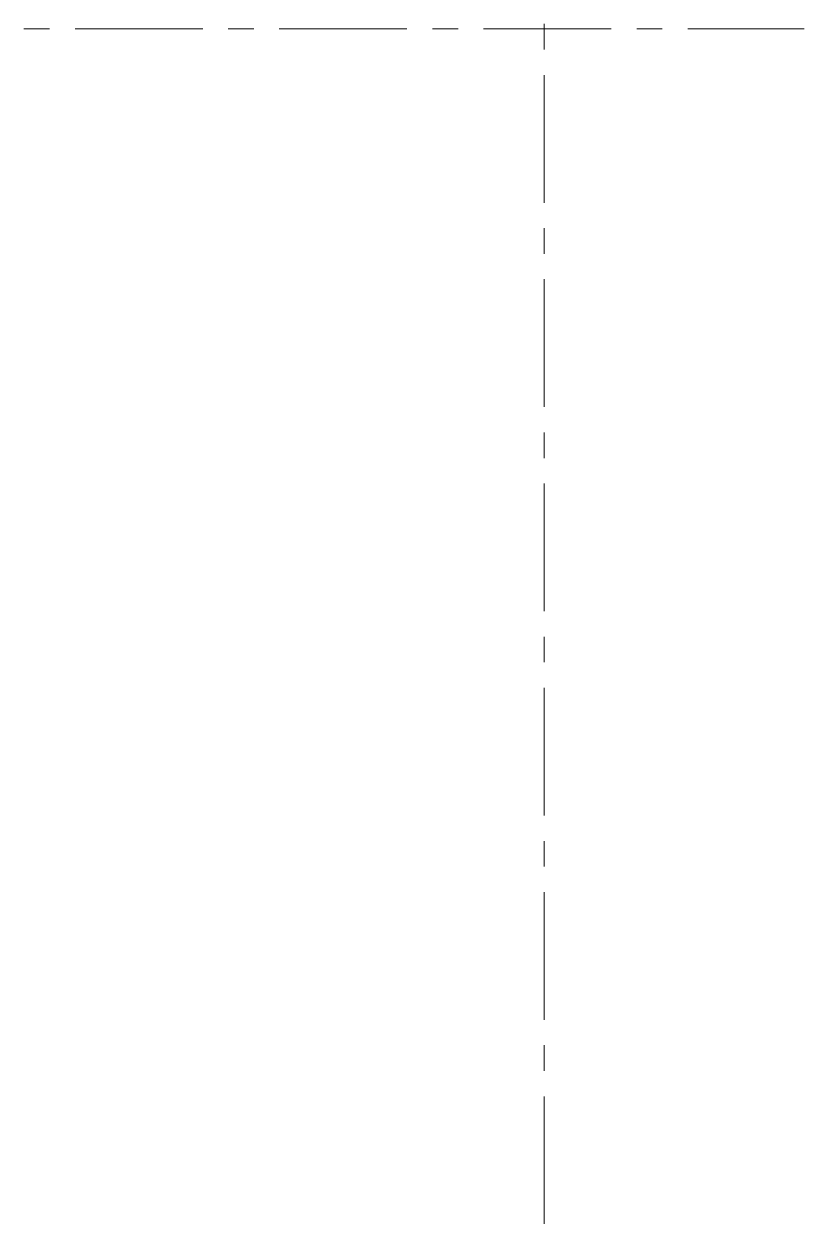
# Model space of a CAD drawing. Header units: millimetres. Extents: x -220592 to 404889, y -217665 to 38245.
# Drawn here: x -886.6 to -838.1, y -1376.6 to -1302 of the extents above; entities that cross this region are included whole.
import ezdxf

# ---------------------------------------------------------------- set-up
doc = ezdxf.new("R2010")
doc.units = ezdxf.units.MM
doc.linetypes.add('XKITLINE00', pattern=[0])
doc.layers.add('S-GRID', color=7, linetype='Continuous', lineweight=0)

# ---------------------------------------------------------------- blocks, each defined once
blk = doc.blocks.new('*A13468')
at = {"layer": 'S-GRID', "color": 7, "linetype": 'XKITLINE00', "lineweight": 0}
for p, q in [((-43.093349, 105.508905), (-43.093349, 107.096405)), ((-43.093349, 95.983905), (-43.093349, 103.921405)), ((-43.093349, 92.808905), (-43.093349, 94.396405)), ((-43.093349, 83.283905), (-43.093349, 91.221405)), ((-43.093349, 80.108905), (-43.093349, 81.696405)), ((-43.093349, 70.583905), (-43.093349, 78.521405)), ((-43.093349, 67.408905), (-43.093349, 68.996405)), ((-43.093349, 57.883905), (-43.093349, 65.821405)), ((-43.093349, 54.708905), (-43.093349, 56.296405)), ((-43.093349, 45.183905), (-43.093349, 53.121405)), ((-43.093349, 42.008905), (-43.093349, 43.596405)), ((-43.093349, 32.483905), (-43.093349, 40.421405))]:
    blk.add_line(p, q, dxfattribs=at)
blk = doc.blocks.new('*A13529')
at = {"layer": 'S-GRID', "color": 7, "linetype": 'XKITLINE00', "lineweight": 0}
for p, q in [((-75.442349, 106.790805), (-73.854849, 106.790805)), ((-72.267349, 106.790805), (-64.329849, 106.790805)), ((-62.742349, 106.790805), (-61.154849, 106.790805)), ((-59.567349, 106.790805), (-51.629849, 106.790805)), ((-50.042349, 106.790805), (-48.454849, 106.790805)), ((-46.867349, 106.790805), (-38.929849, 106.790805)), ((-37.342349, 106.790805), (-35.754849, 106.790805)), ((-34.167349, 106.790805), (-26.941049, 106.790805))]:
    blk.add_line(p, q, dxfattribs=at)

msp = doc.modelspace()

# ---------------------------------------------------------------- block references
at = {"color": 7, "lineweight": 0}
for name in ['*A13468', '*A13529']:
    msp.add_blockref(name, (-811.109, -1409.08), dxfattribs=at)

doc.saveas('drawing.dxf')
